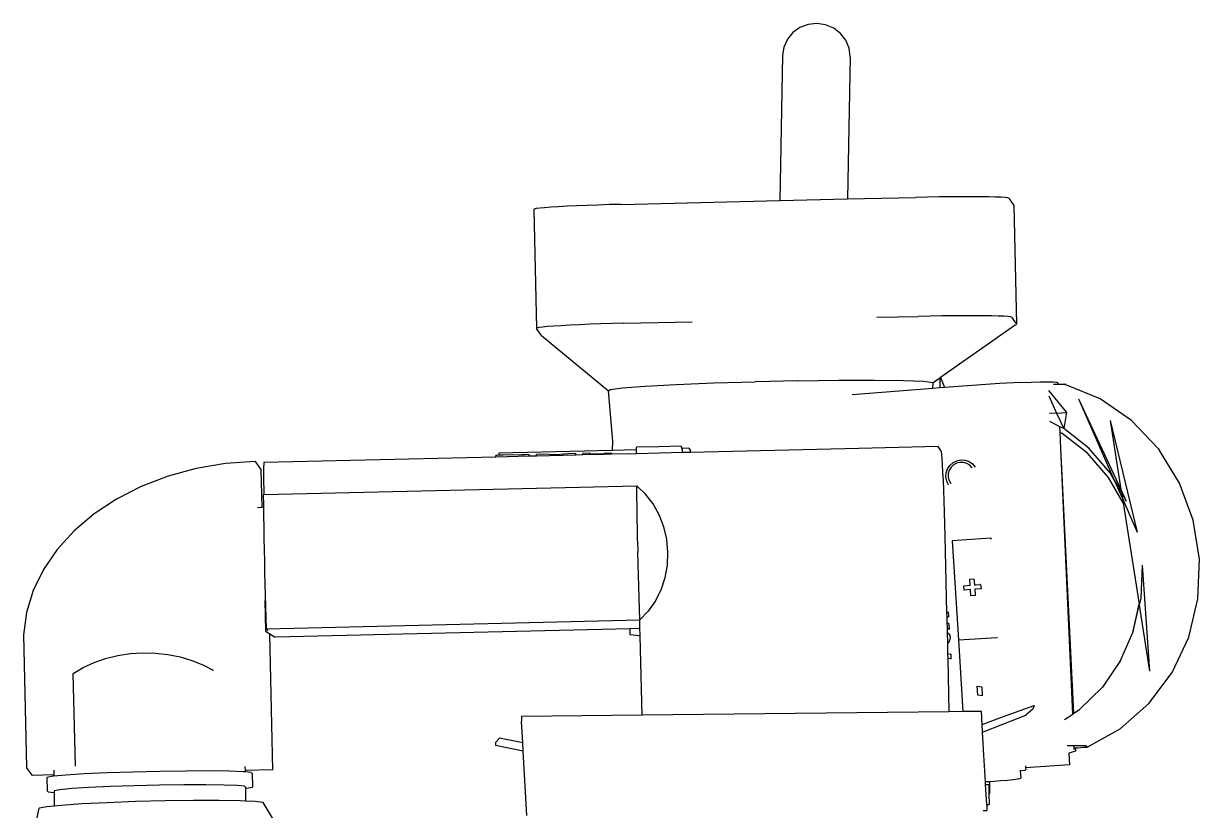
# Model space of a CAD drawing. Header units: inches. Extents: x -54 to 57, y -24 to 32.
# Drawn here: x -51.3 to -35.12, y 20.88 to 31.71 of the extents above; entities that cross this region are included whole.
import ezdxf

# ---------------------------------------------------------------- set-up
doc = ezdxf.new("R2010")
doc.units = ezdxf.units.IN
doc.header["$MEASUREMENT"] = 0
doc.layers.add('models', color=7, linetype='Continuous')

# ---------------------------------------------------------------- blocks, each defined once
blk = doc.blocks.new('camera_man')
at = {"layer": 'models'}
for p, q in [((0.306, 24.594), (0.186, 24.58)), ((0.426, 24.576), (0.306, 24.594)), ((-0.025, 24.468), (-0.1, 24.377)), ((0.073, 24.538), (-0.025, 24.468)), ((0.186, 24.58), (0.073, 24.538)), ((0.537, 24.529), (0.426, 24.576)), ((0.632, 24.456), (0.537, 24.529)), ((0.704, 24.362), (0.632, 24.456)), ((-0.1, 24.377), (-0.148, 24.269)), ((0.748, 24.253), (0.704, 24.362)), ((-0.166, 24.154), (-0.203, 22.158)), ((-0.148, 24.269), (-0.166, 24.154)), ((0.762, 24.137), (0.726, 22.18)), ((0.762, 24.137), (0.748, 24.253)), ((-0.203, 22.158), (0.726, 22.18)), ((0.726, 22.18), (1.662, 22.202)), ((1.826, 22.205), (1.662, 22.202)), ((1.988, 22.208), (1.826, 22.205)), ((2.144, 22.21), (1.988, 22.208)), ((2.293, 22.211), (2.144, 22.21)), ((2.432, 22.211), (2.293, 22.211)), ((2.558, 22.21), (2.432, 22.211)), ((2.67, 22.208), (2.558, 22.21)), ((2.764, 22.206), (2.67, 22.208)), ((2.84, 22.203), (2.764, 22.206)), ((2.897, 22.199), (2.84, 22.203)), ((2.933, 22.194), (2.897, 22.199)), ((2.948, 22.189), (2.933, 22.194)), ((2.948, 22.189), (3.017, 22.092)), ((-3.583, 22.041), (-3.59, 22.035)), ((-3.59, 22.035), (-3.553, 20.399)), ((-3.556, 22.047), (-3.583, 22.041)), ((-3.508, 22.054), (-3.556, 22.047)), ((-3.44, 22.06), (-3.508, 22.054)), ((-3.353, 22.067), (-3.44, 22.06)), ((-3.25, 22.074), (-3.353, 22.067)), ((-3.131, 22.08), (-3.25, 22.074)), ((-2.999, 22.086), (-3.131, 22.08)), ((-2.856, 22.092), (-2.999, 22.086)), ((-2.705, 22.097), (-2.856, 22.092)), ((-2.547, 22.102), (-2.705, 22.097)), ((-2.386, 22.106), (-2.547, 22.102)), ((-2.386, 22.106), (-0.203, 22.158)), ((3.017, 22.092), (3.054, 20.456)), ((1.131, 20.552), (1.699, 20.565)), ((1.863, 20.569), (1.699, 20.565)), ((2.025, 20.571), (1.863, 20.569)), ((2.182, 20.573), (2.025, 20.571)), ((2.331, 20.574), (2.182, 20.573)), ((2.469, 20.574), (2.331, 20.574)), ((2.596, 20.574), (2.469, 20.574)), ((2.707, 20.572), (2.596, 20.574)), ((2.801, 20.569), (2.707, 20.572)), ((2.878, 20.566), (2.801, 20.569)), ((2.934, 20.562), (2.878, 20.566)), ((2.97, 20.557), (2.934, 20.562)), ((2.985, 20.552), (2.97, 20.557)), ((2.985, 20.552), (3.054, 20.456)), ((-3.546, 20.405), (-3.553, 20.399)), ((-3.482, 20.3), (-3.553, 20.399)), ((-3.519, 20.411), (-3.546, 20.405)), ((-3.47, 20.417), (-3.519, 20.411)), ((-3.403, 20.424), (-3.47, 20.417)), ((-3.316, 20.43), (-3.403, 20.424)), ((-3.213, 20.437), (-3.316, 20.43)), ((-3.094, 20.443), (-3.213, 20.437)), ((-2.962, 20.45), (-3.094, 20.443)), ((-2.819, 20.456), (-2.962, 20.45)), ((-2.667, 20.461), (-2.819, 20.456)), ((-2.51, 20.466), (-2.667, 20.461)), ((-2.349, 20.47), (-2.51, 20.466)), ((-2.349, 20.47), (-1.409, 20.492)), ((3.034, 20.442), (2.008, 19.723)), ((3.034, 20.442), (3.048, 20.45)), ((3.054, 20.456), (3.048, 20.45)), ((-3.482, 20.3), (-2.561, 19.541)), ((-2.54, 19.56), (-2.369, 19.583)), ((-2.369, 19.583), (-2.059, 19.606)), ((-2.059, 19.606), (-1.63, 19.629)), ((-1.63, 19.629), (-1.113, 19.65)), ((-1.113, 19.65), (-0.542, 19.667)), ((0.043, 19.68), (-0.542, 19.667)), ((0.043, 19.68), (0.603, 19.687)), ((0.603, 19.687), (1.1, 19.688)), ((1.1, 19.688), (1.499, 19.683)), ((1.499, 19.683), (1.774, 19.672)), ((1.774, 19.672), (1.906, 19.657)), ((1.902, 19.573), (1.905, 19.651)), ((1.996, 19.58), (1.902, 19.573)), ((1.999, 19.716), (1.905, 19.651)), ((1.905, 19.651), (1.906, 19.657)), ((1.999, 19.716), (1.996, 19.58)), ((2.063, 19.586), (1.996, 19.58)), ((2.008, 19.723), (1.999, 19.716)), ((2.008, 19.723), (2.063, 19.589)), ((2.821, 19.644), (2.063, 19.586)), ((2.063, 19.589), (2.063, 19.586)), ((3.111, 19.654), (2.821, 19.644)), ((3.111, 19.654), (3.255, 19.661)), ((3.255, 19.661), (3.377, 19.666)), ((3.377, 19.666), (3.477, 19.666)), ((3.477, 19.666), (3.552, 19.664)), ((3.552, 19.664), (3.601, 19.659)), ((3.625, 19.627), (3.56, 19.628)), ((3.601, 19.659), (3.624, 19.65)), ((3.625, 19.627), (3.624, 19.65)), ((3.668, 19.627), (3.625, 19.627)), ((3.722, 19.631), (3.668, 19.627)), ((3.723, 19.627), (3.668, 19.627)), ((3.722, 19.638), (3.722, 19.631)), ((3.733, 19.622), (3.722, 19.638)), ((3.727, 19.625), (3.722, 19.631)), ((3.727, 19.625), (3.723, 19.627)), ((3.733, 19.622), (3.727, 19.625)), ((4.204, 19.429), (3.733, 19.622)), ((-2.561, 19.541), (-2.54, 19.56)), ((-2.501, 18.85), (-2.561, 19.541)), ((1.902, 19.573), (0.792, 19.487)), ((3.494, 19.545), (3.739, 19.245)), ((3.498, 19.471), (3.604, 19.236)), ((3.906, 19.432), (4.396, 18.314)), ((3.906, 19.432), (4.489, 18.182)), ((4.636, 19.132), (4.204, 19.429)), ((3.604, 19.236), (3.508, 19.23)), ((3.65, 19.048), (3.513, 19.117)), ((3.604, 19.236), (3.739, 19.245)), ((3.604, 19.236), (3.702, 19.022)), ((3.739, 19.245), (3.702, 19.022)), ((4.339, 19.134), (4.711, 17.595)), ((4.339, 19.134), (4.489, 18.182)), ((5.002, 18.746), (4.636, 19.132)), ((3.654, 18.97), (3.65, 19.048)), ((3.702, 19.022), (3.65, 19.048)), ((3.681, 18.956), (3.654, 18.97)), ((3.663, 18.748), (3.654, 18.97)), ((4.028, 18.685), (3.681, 18.956)), ((4.048, 18.751), (3.702, 19.022)), ((-2.506, 18.727), (-2.501, 18.85)), ((-1.869, 18.771), (-2.176, 18.764)), ((-1.563, 18.778), (-1.869, 18.771)), ((-1.555, 18.767), (-1.563, 18.778)), ((1.973, 18.774), (0.883, 18.748)), ((2.01, 18.722), (1.973, 18.774)), ((-4.11, 18.63), (-7.303, 18.555)), ((-4.107, 18.651), (-4.111, 18.65)), ((-4.11, 18.63), (-4.111, 18.65)), ((-3.648, 18.641), (-4.11, 18.63)), ((-4.091, 18.653), (-4.107, 18.651)), ((-4.064, 18.654), (-4.091, 18.653)), ((-4.065, 18.69), (-2.506, 18.727)), ((-4.064, 18.654), (-4.065, 18.69)), ((-4.06, 18.654), (-4.064, 18.654)), ((-4.009, 18.656), (-4.06, 18.654)), ((-3.76, 18.661), (-4.009, 18.656)), ((-3.708, 18.662), (-3.76, 18.661)), ((-3.677, 18.663), (-3.708, 18.662)), ((-3.66, 18.662), (-3.677, 18.663)), ((-3.653, 18.66), (-3.66, 18.662)), ((-3.648, 18.653), (-3.653, 18.66)), ((-3.648, 18.641), (-3.648, 18.653)), ((-3.55, 18.644), (-3.648, 18.641)), ((-3.454, 18.669), (-3.551, 18.666)), ((-3.55, 18.644), (-3.551, 18.666)), ((-3.011, 18.656), (-3.55, 18.644)), ((-3.285, 18.662), (-3.454, 18.669)), ((-3.123, 18.676), (-3.285, 18.662)), ((-3.011, 18.679), (-3.123, 18.676)), ((-3.011, 18.656), (-3.011, 18.679)), ((-2.914, 18.659), (-3.011, 18.656)), ((-2.818, 18.684), (-2.915, 18.681)), ((-2.914, 18.659), (-2.915, 18.681)), ((-2.621, 18.666), (-2.914, 18.659)), ((-2.809, 18.672), (-2.818, 18.684)), ((-2.621, 18.676), (-2.809, 18.672)), ((-2.522, 18.682), (-2.621, 18.681)), ((-2.621, 18.676), (-2.621, 18.681)), ((-2.621, 18.666), (-2.621, 18.676)), ((-2.52, 18.668), (-2.621, 18.666)), ((-2.52, 18.679), (-2.522, 18.682)), ((-2.52, 18.668), (-2.52, 18.679)), ((-2.174, 18.676), (-2.52, 18.668)), ((-2.506, 18.727), (-2.175, 18.735)), ((-2.175, 18.735), (-2.176, 18.764)), ((-2.174, 18.676), (-2.175, 18.735)), ((-1.541, 18.691), (-2.174, 18.676)), ((-1.555, 18.767), (-1.554, 18.734)), ((-1.542, 18.75), (-1.555, 18.767)), ((-1.456, 18.752), (-1.542, 18.75)), ((-1.541, 18.691), (-1.542, 18.75)), ((-1.435, 18.693), (-1.541, 18.691)), ((-1.456, 18.752), (-1.435, 18.722)), ((0.883, 18.748), (-1.435, 18.693)), ((-1.435, 18.693), (-1.435, 18.722)), ((2.01, 18.722), (2.014, 18.705)), ((2.014, 18.705), (2.019, 18.666)), ((2.019, 18.666), (2.025, 18.605)), ((3.842, 15.107), (3.663, 18.748)), ((3.825, 15.095), (3.663, 18.748)), ((4.319, 18.348), (4.028, 18.685)), ((4.339, 18.413), (4.048, 18.751)), ((5.002, 18.746), (5.014, 18.729)), ((5.297, 18.272), (5.014, 18.729)), ((-8.234, 18.472), (-8.622, 18.367)), ((-7.833, 18.54), (-8.234, 18.472)), ((-7.425, 18.569), (-7.833, 18.54)), ((-7.425, 18.569), (-7.345, 18.457)), ((-7.345, 18.457), (-7.333, 17.939)), ((-7.306, 18.501), (-7.307, 18.471)), ((-7.307, 18.471), (-7.307, 18.437)), ((-7.305, 18.525), (-7.306, 18.501)), ((-7.304, 18.543), (-7.305, 18.525)), ((-7.303, 18.555), (-7.304, 18.543)), ((2.025, 18.605), (2.03, 18.524)), ((2.03, 18.524), (2.036, 18.424)), ((2.085, 18.414), (2.104, 18.468)), ((2.104, 18.468), (2.136, 18.516)), ((2.128, 18.448), (2.114, 18.403)), ((2.152, 18.489), (2.128, 18.448)), ((2.136, 18.516), (2.179, 18.554)), ((2.186, 18.522), (2.152, 18.489)), ((2.179, 18.554), (2.231, 18.579)), ((2.228, 18.545), (2.186, 18.522)), ((2.274, 18.556), (2.228, 18.545)), ((2.231, 18.579), (2.287, 18.59)), ((2.322, 18.555), (2.274, 18.556)), ((2.287, 18.59), (2.345, 18.586)), ((2.367, 18.542), (2.322, 18.555)), ((2.345, 18.586), (2.399, 18.568)), ((2.408, 18.517), (2.367, 18.542)), ((2.399, 18.568), (2.447, 18.536)), ((2.441, 18.483), (2.408, 18.517)), ((2.442, 18.481), (2.441, 18.483)), ((2.447, 18.536), (2.485, 18.492)), ((2.485, 18.491), (2.485, 18.492)), ((-8.622, 18.367), (-8.989, 18.226)), ((-7.307, 18.437), (-7.307, 18.397)), ((-7.307, 18.397), (-7.307, 18.354)), ((-7.307, 18.354), (-7.307, 18.308)), ((-7.307, 18.308), (-7.306, 18.26)), ((2.036, 18.424), (2.041, 18.307)), ((2.041, 18.307), (2.047, 18.174)), ((2.081, 18.357), (2.085, 18.414)), ((2.092, 18.3), (2.081, 18.357)), ((2.117, 18.249), (2.092, 18.3)), ((2.114, 18.403), (2.113, 18.355)), ((2.113, 18.355), (2.125, 18.309)), ((2.125, 18.309), (2.148, 18.267)), ((4.518, 18), (4.319, 18.348)), ((4.396, 18.314), (4.339, 18.413)), ((4.396, 18.314), (4.397, 18.313)), ((4.397, 18.313), (4.495, 18.141)), ((4.397, 18.313), (4.509, 18.058)), ((-8.989, 18.226), (-9.33, 18.052)), ((-7.306, 18.26), (-7.305, 18.21)), ((-7.305, 18.21), (-7.304, 18.16)), ((-7.304, 18.16), (-7.303, 18.116)), ((-7.303, 18.116), (-2.172, 18.236)), ((-2.172, 18.236), (-2.051, 18.12)), ((-2.171, 18.09), (-2.172, 18.236)), ((2.047, 18.174), (2.053, 18.029)), ((2.118, 18.248), (2.117, 18.249)), ((2.149, 18.265), (2.148, 18.267)), ((4.489, 18.182), (4.563, 18.023)), ((4.489, 18.182), (4.495, 18.141)), ((4.495, 18.141), (4.563, 18.023)), ((4.495, 18.141), (4.509, 18.058)), ((5.485, 17.763), (5.297, 18.272)), ((-9.33, 18.052), (-9.64, 17.848)), ((-7.307, 18.115), (-7.303, 18.116)), ((-7.305, 17.969), (-7.307, 18.115)), ((-7.305, 17.94), (-7.305, 17.969)), ((-2.169, 17.94), (-2.171, 18.09)), ((-1.947, 17.985), (-2.051, 18.12)), ((-1.862, 17.834), (-1.947, 17.985)), ((2.053, 18.029), (2.058, 17.874)), ((4.509, 18.058), (4.518, 18)), ((4.509, 18.058), (4.711, 17.595)), ((4.518, 18), (4.738, 16.606)), ((-9.64, 17.848), (-9.914, 17.615)), ((-7.392, 17.938), (-7.333, 17.939)), ((-7.305, 17.94), (-7.333, 17.939)), ((-7.303, 17.819), (-7.305, 17.94)), ((-7.301, 17.666), (-7.303, 17.819)), ((-2.166, 17.787), (-2.169, 17.94)), ((-1.799, 17.671), (-1.862, 17.834)), ((2.058, 17.874), (2.063, 17.712)), ((-7.298, 17.512), (-7.301, 17.666)), ((-2.164, 17.633), (-2.166, 17.787)), ((-1.759, 17.499), (-1.799, 17.671)), ((2.063, 17.712), (2.067, 17.544)), ((5.57, 17.225), (5.485, 17.763)), ((-9.914, 17.615), (-10.147, 17.359)), ((-7.295, 17.356), (-7.298, 17.512)), ((-2.161, 17.477), (-2.164, 17.633)), ((-2.161, 17.477), (-2.157, 17.321)), ((-1.743, 17.322), (-1.759, 17.499)), ((2.067, 17.544), (2.091, 16.49)), ((2.698, 17.513), (2.166, 17.479)), ((2.166, 17.479), (2.256, 16.115)), ((2.708, 17.499), (2.698, 17.513)), ((-10.147, 17.359), (-10.336, 17.084)), ((-7.292, 17.2), (-7.295, 17.356)), ((-2.153, 17.163), (-2.157, 17.321)), ((-1.751, 17.145), (-1.743, 17.322)), ((-7.288, 17.043), (-7.292, 17.2)), ((-2.149, 17.006), (-2.153, 17.163)), ((5.548, 16.681), (5.57, 17.225)), ((-10.336, 17.084), (-10.477, 16.793)), ((-7.284, 16.885), (-7.288, 17.043)), ((-2.145, 16.85), (-2.149, 17.006)), ((-1.783, 16.972), (-1.751, 17.145)), ((4.779, 17.145), (4.762, 16.69)), ((4.779, 17.145), (4.883, 15.685)), ((-7.28, 16.729), (-7.284, 16.885)), ((-2.14, 16.695), (-2.145, 16.85)), ((-1.839, 16.806), (-1.783, 16.972)), ((2.327, 16.861), (2.414, 16.867)), ((2.327, 16.86), (2.414, 16.866)), ((2.327, 16.861), (2.327, 16.86)), ((2.331, 16.801), (2.327, 16.86)), ((2.408, 16.951), (2.466, 16.955)), ((2.409, 16.952), (2.408, 16.951)), ((2.414, 16.867), (2.408, 16.951)), ((2.409, 16.952), (2.467, 16.956)), ((2.414, 16.866), (2.414, 16.867)), ((2.467, 16.956), (2.466, 16.955)), ((2.466, 16.955), (2.473, 16.871)), ((2.472, 16.87), (2.495, 16.872)), ((2.473, 16.871), (2.472, 16.87)), ((2.473, 16.871), (2.495, 16.872)), ((2.495, 16.872), (2.56, 16.876)), ((2.495, 16.872), (2.559, 16.875)), ((2.56, 16.876), (2.559, 16.875)), ((2.559, 16.875), (2.564, 16.817)), ((-10.477, 16.793), (-10.569, 16.492)), ((-7.275, 16.574), (-7.28, 16.729)), ((-2.136, 16.541), (-2.14, 16.695)), ((-1.916, 16.651), (-1.839, 16.806)), ((2.419, 16.807), (2.331, 16.801)), ((2.425, 16.721), (2.419, 16.807)), ((2.483, 16.725), (2.425, 16.721)), ((2.564, 16.816), (2.477, 16.811)), ((2.477, 16.811), (2.483, 16.726)), ((2.483, 16.726), (2.483, 16.725)), ((2.564, 16.817), (2.564, 16.816)), ((4.762, 16.69), (4.74, 16.591)), ((5.421, 16.153), (5.548, 16.681)), ((-7.292, 16.658), (-7.282, 16.237)), ((-7.27, 16.42), (-7.275, 16.574)), ((-2.131, 16.389), (-2.136, 16.541)), ((-2.014, 16.511), (-2.131, 16.389)), ((-1.916, 16.651), (-2.014, 16.511)), ((4.651, 16.219), (4.738, 16.606)), ((4.663, 16.247), (4.74, 16.591)), ((4.738, 16.606), (4.74, 16.591)), ((4.74, 16.591), (4.883, 15.685)), ((-10.569, 16.492), (-10.61, 16.185)), ((-7.265, 16.268), (-7.27, 16.42)), ((-7.265, 16.268), (-2.131, 16.389)), ((-2.128, 16.271), (-2.131, 16.389)), ((2.091, 16.49), (2.11, 16.502)), ((2.091, 16.49), (2.093, 16.42)), ((2.115, 16.433), (2.093, 16.42)), ((2.093, 16.42), (2.093, 16.417)), ((2.093, 16.417), (2.094, 16.359)), ((2.094, 16.359), (2.12, 16.338)), ((2.094, 16.359), (2.096, 16.281)), ((2.112, 16.5), (2.11, 16.502)), ((2.112, 16.5), (2.115, 16.433)), ((2.116, 16.431), (2.115, 16.433)), ((-10.61, 16.185), (-10.568, 14.362)), ((-7.282, 16.237), (-7.222, 16.199)), ((-7.243, 16.238), (-7.265, 16.268)), ((-7.179, 14.329), (-7.222, 16.199)), ((-7.222, 16.199), (-7.149, 16.153)), ((-2.264, 16.268), (-7.149, 16.153)), ((-2.128, 16.271), (-2.264, 16.268)), ((-2.262, 16.185), (-2.264, 16.268)), ((-2.143, 16.17), (-2.262, 16.185)), ((-2.126, 16.189), (-2.128, 16.271)), ((-2.126, 16.189), (-2.126, 16.189)), ((-2.125, 16.169), (-2.126, 16.189)), ((2.125, 16.259), (2.096, 16.281)), ((2.096, 16.281), (2.097, 16.224)), ((2.097, 16.224), (2.1, 16.222)), ((2.097, 16.224), (2.101, 16.066)), ((2.1, 16.222), (2.12, 16.2)), ((2.122, 16.336), (2.12, 16.338)), ((2.122, 16.197), (2.12, 16.2)), ((2.122, 16.336), (2.125, 16.259)), ((2.122, 16.197), (2.133, 16.174)), ((2.127, 16.256), (2.125, 16.259)), ((4.485, 15.834), (4.651, 16.219)), ((4.651, 16.219), (4.663, 16.247)), ((-2.125, 16.169), (-2.143, 16.17)), ((-2.099, 15.081), (-2.125, 16.169)), ((2.112, 16.074), (2.101, 16.066)), ((2.101, 16.066), (2.101, 16.063)), ((2.101, 16.063), (2.104, 15.926)), ((2.128, 16.095), (2.112, 16.074)), ((2.137, 16.119), (2.128, 16.095)), ((2.133, 16.174), (2.135, 16.171)), ((2.135, 16.171), (2.138, 16.146)), ((2.138, 16.146), (2.137, 16.119)), ((2.256, 16.115), (2.787, 16.148)), ((2.256, 16.115), (2.313, 15.129)), ((2.787, 16.148), (2.792, 16.142)), ((5.193, 15.666), (5.421, 16.153)), ((-9.638, 15.802), (-9.48, 15.858)), ((-9.48, 15.858), (-9.313, 15.9)), ((-9.313, 15.9), (-9.142, 15.926)), ((-9.142, 15.926), (-8.969, 15.938)), ((-8.969, 15.938), (-8.795, 15.934)), ((-8.795, 15.934), (-8.623, 15.916)), ((-8.623, 15.916), (-8.455, 15.882)), ((-8.455, 15.882), (-8.294, 15.834)), ((2.104, 15.926), (2.146, 15.92)), ((2.104, 15.926), (2.106, 15.861)), ((2.15, 15.854), (2.106, 15.861)), ((2.106, 15.861), (2.106, 15.859)), ((2.106, 15.859), (2.122, 15.127)), ((2.148, 15.918), (2.146, 15.92)), ((2.148, 15.918), (2.15, 15.854)), ((-9.926, 15.652), (-9.788, 15.734)), ((-9.788, 15.734), (-9.638, 15.802)), ((-8.294, 15.834), (-8.141, 15.772)), ((-8.141, 15.772), (-8, 15.697)), ((-7.995, 15.691), (-8, 15.697)), ((2.152, 15.852), (2.15, 15.854)), ((4.485, 15.834), (4.234, 15.466)), ((-9.897, 14.382), (-9.926, 15.652)), ((4.875, 15.24), (5.193, 15.666)), ((2.519, 15.355), (2.511, 15.48)), ((2.511, 15.48), (2.575, 15.47)), ((2.575, 15.47), (2.582, 15.346)), ((3.92, 15.157), (4.234, 15.466)), ((2.582, 15.346), (2.519, 15.355)), ((2.859, 15.055), (3.295, 15.215)), ((3.295, 15.215), (3.279, 15.161)), ((4.48, 14.893), (4.875, 15.24)), ((-2.099, 15.081), (-3.758, 15.062)), ((-3.758, 15.062), (-3.757, 14.995)), ((2.122, 15.127), (-2.099, 15.081)), ((2.313, 15.129), (2.122, 15.127)), ((2.57, 15.131), (2.313, 15.129)), ((2.58, 14.953), (2.57, 15.131)), ((2.58, 14.953), (2.859, 15.055)), ((2.865, 14.956), (3.181, 15.079)), ((3.279, 15.161), (3.181, 15.079)), ((3.713, 15.022), (3.825, 15.095)), ((3.825, 15.095), (3.842, 15.107)), ((3.842, 15.107), (3.92, 15.157)), ((-3.741, 14.7), (-3.757, 14.995)), ((2.586, 14.848), (2.58, 14.953)), ((2.586, 14.848), (2.865, 14.956)), ((4.025, 14.641), (4.48, 14.893)), ((-4.118, 14.704), (-4.059, 14.764)), ((-3.741, 14.7), (-4.059, 14.764)), ((2.591, 14.767), (2.586, 14.848)), ((2.604, 14.53), (2.591, 14.767)), ((-4.118, 14.704), (-4.117, 14.661)), ((-3.734, 14.584), (-4.117, 14.661)), ((-3.734, 14.584), (-3.741, 14.7)), ((-3.684, 13.701), (-3.734, 14.584)), ((3.844, 14.659), (3.749, 14.66)), ((3.82, 14.569), (3.77, 14.557)), ((3.858, 14.585), (3.82, 14.569)), ((3.846, 14.608), (3.844, 14.659)), ((3.846, 14.659), (3.844, 14.659)), ((4.013, 14.658), (3.846, 14.659)), ((3.867, 14.598), (3.858, 14.585)), ((3.866, 14.629), (3.865, 14.637)), ((4.001, 14.639), (3.866, 14.622)), ((3.866, 14.629), (4.001, 14.639)), ((3.866, 14.622), (3.866, 14.629)), ((3.867, 14.598), (3.866, 14.622)), ((4.001, 14.639), (4.013, 14.639)), ((4.013, 14.658), (4.025, 14.641)), ((4.013, 14.639), (4.015, 14.64)), ((4.015, 14.64), (4.026, 14.64)), ((4.025, 14.641), (4.026, 14.64)), ((2.625, 14.165), (2.604, 14.53)), ((3.77, 14.557), (3.781, 14.395)), ((-10.488, 14.251), (-10.568, 14.362)), ((-10.193, 14.258), (-10.488, 14.251)), ((-10.204, 14.239), (-10.289, 14.224)), ((-10.192, 14.24), (-10.204, 14.239)), ((-10.194, 14.323), (-10.193, 14.258)), ((-10.193, 14.258), (-10.192, 14.24)), ((-10.029, 14.255), (-10.192, 14.24)), ((-9.775, 14.271), (-10.029, 14.255)), ((-9.894, 14.378), (-9.897, 14.382)), ((-9.461, 14.286), (-9.775, 14.271)), ((-9.106, 14.298), (-9.461, 14.286)), ((-8.736, 14.306), (-9.106, 14.298)), ((-8.375, 14.311), (-8.736, 14.306)), ((-8.049, 14.312), (-8.375, 14.311)), ((-7.779, 14.309), (-8.049, 14.312)), ((-7.583, 14.301), (-7.779, 14.309)), ((-7.562, 14.299), (-7.583, 14.301)), ((-7.564, 14.372), (-7.562, 14.32)), ((-7.179, 14.329), (-7.562, 14.32)), ((-7.562, 14.32), (-7.562, 14.299)), ((-7.476, 14.29), (-7.562, 14.299)), ((-7.465, 14.277), (-7.476, 14.29)), ((-7.465, 14.277), (-7.46, 14.091)), ((3.103, 14.325), (3.104, 14.316)), ((3.104, 14.316), (3.124, 14.318)), ((3.104, 14.316), (3.111, 14.212)), ((3.124, 14.318), (3.166, 14.325)), ((3.166, 14.325), (3.179, 14.33)), ((3.175, 14.383), (3.177, 14.354)), ((3.781, 14.395), (3.177, 14.354)), ((3.177, 14.354), (3.179, 14.33)), ((-10.289, 14.224), (-10.284, 14.038)), ((-9.71, 14.084), (-9.946, 14.069)), ((-9.416, 14.098), (-9.71, 14.084)), ((-9.086, 14.109), (-9.416, 14.098)), ((-8.741, 14.117), (-9.086, 14.109)), ((-8.405, 14.122), (-8.741, 14.117)), ((-8.101, 14.122), (-8.405, 14.122)), ((-7.849, 14.119), (-8.101, 14.122)), ((-7.668, 14.112), (-7.849, 14.119)), ((-7.568, 14.102), (-7.668, 14.112)), ((-7.557, 14.089), (-7.568, 14.102)), ((-7.557, 14.089), (-7.557, 14.075)), ((-7.545, 14.076), (-7.46, 14.091)), ((2.625, 14.165), (2.641, 14.166)), ((2.627, 14.126), (2.625, 14.165)), ((2.627, 14.126), (2.67, 14.127)), ((2.643, 13.85), (2.627, 14.126)), ((2.641, 14.166), (2.683, 14.169)), ((2.672, 14.124), (2.67, 14.127)), ((2.672, 14.124), (2.673, 13.999)), ((2.683, 14.169), (2.74, 14.172)), ((2.687, 14.002), (2.683, 14.169)), ((2.74, 14.172), (2.838, 14.18)), ((2.838, 14.18), (2.929, 14.187)), ((2.929, 14.187), (3.006, 14.195)), ((3.006, 14.195), (3.064, 14.202)), ((3.064, 14.202), (3.1, 14.207)), ((3.1, 14.207), (3.111, 14.212)), ((-10.284, 14.038), (-10.273, 14.024)), ((-10.273, 14.024), (-10.188, 14.016)), ((-10.109, 14.054), (-10.188, 14.04)), ((-10.188, 14.04), (-10.188, 14.016)), ((-10.188, 14.016), (-10.188, 13.829)), ((-9.946, 14.069), (-10.109, 14.054)), ((-7.557, 14.075), (-7.545, 14.076)), ((-7.557, 14.075), (-7.557, 13.898)), ((2.677, 13.999), (2.673, 13.999)), ((2.673, 13.999), (2.676, 13.85)), ((2.687, 14.002), (2.677, 13.999)), ((-10.533, 13.149), (-10.393, 13.799)), ((-10.291, 13.818), (-10.393, 13.799)), ((-10.188, 13.829), (-10.291, 13.818)), ((-10.092, 13.839), (-10.188, 13.829)), ((-9.808, 13.858), (-10.092, 13.839)), ((-9.459, 13.876), (-9.808, 13.858)), ((-9.068, 13.891), (-9.459, 13.876)), ((-8.663, 13.901), (-9.068, 13.891)), ((-8.271, 13.906), (-8.663, 13.901)), ((-7.918, 13.906), (-8.271, 13.906)), ((-7.629, 13.901), (-7.918, 13.906)), ((-7.557, 13.898), (-7.629, 13.901)), ((-7.424, 13.891), (-7.557, 13.898)), ((-7.315, 13.877), (-7.424, 13.891)), ((-6.901, 13.195), (-7.315, 13.877)), ((2.594, 13.769), (2.644, 13.77)), ((2.643, 13.85), (2.676, 13.85)), ((2.644, 13.837), (2.643, 13.85)), ((2.644, 13.837), (2.644, 13.77))]:
    blk.add_line(p, q, dxfattribs=at)

msp = doc.modelspace()

# ---------------------------------------------------------------- block references
at = {"layer": 'models'}
msp.add_blockref('camera_man', (-40.689, 7.112), dxfattribs=at)

doc.saveas('drawing.dxf')
